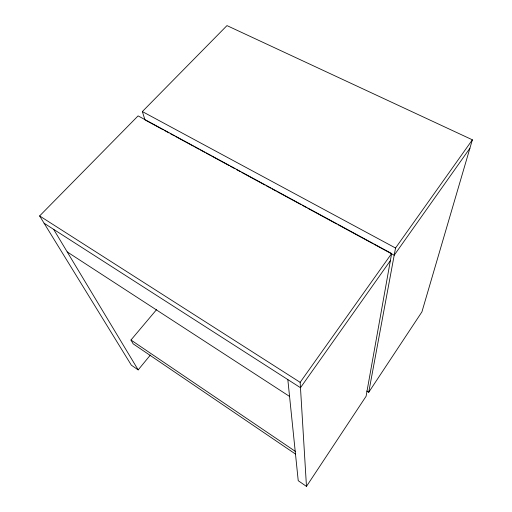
<?xml version="1.0" encoding="UTF-8"?>
<svg xmlns="http://www.w3.org/2000/svg" width="512" height="512" viewBox="0 0 512 512"><rect width="100%" height="100%" fill="white"/><g stroke="black" fill="none" stroke-linecap="round" stroke-linejoin="round"><path stroke-width="0.77" d="M150.355 355.072L138.176 369.894L131.347 365.171L39.622 215.936L138.093 115.891L391.635 253.523L366.099 396.262L306.47 486.4L298.227 480.691L287.827 379.578M366.72 391.04L368.73 392.288L395.539 248.019L472.378 139.814L226.97 25.6L142.355 111.565L144.973 119.885M472.378 139.814L421.92 311.878L368.73 392.288M390.355 260.659L300.48 387.699L44.109 223.238M469.926 148.186L394.202 255.219L373.843 244.166M306.47 486.4L300.154 382.342L391.635 253.523M295.546 454.099L133.146 343.84L130.97 340.013L156.646 309.536M142.355 111.565L395.539 248.019M145.645 120.25L163.226 129.798M164.634 130.56L168.845 132.851M170.246 133.613L174.458 135.898M175.866 136.659L193.414 146.189M194.822 146.95L199.034 149.242M200.435 150.003L204.646 152.288M206.054 153.056L210.266 155.341M211.667 156.102L229.222 165.632M230.624 166.394L234.835 168.685M236.243 169.446L240.454 171.731M241.856 172.493L265.024 185.075M266.432 185.837L270.643 188.128M272.045 188.89L276.256 191.174M277.664 191.936L300.832 204.518M302.234 205.28L306.445 207.565M307.853 208.333L336.634 223.962M338.042 224.723L372.442 243.405M39.622 215.936L300.154 382.342M67.206 251.904L289.562 396.429M130.97 340.013L295.354 451.392M53.638 229.35L138.176 369.894"/></g></svg>
